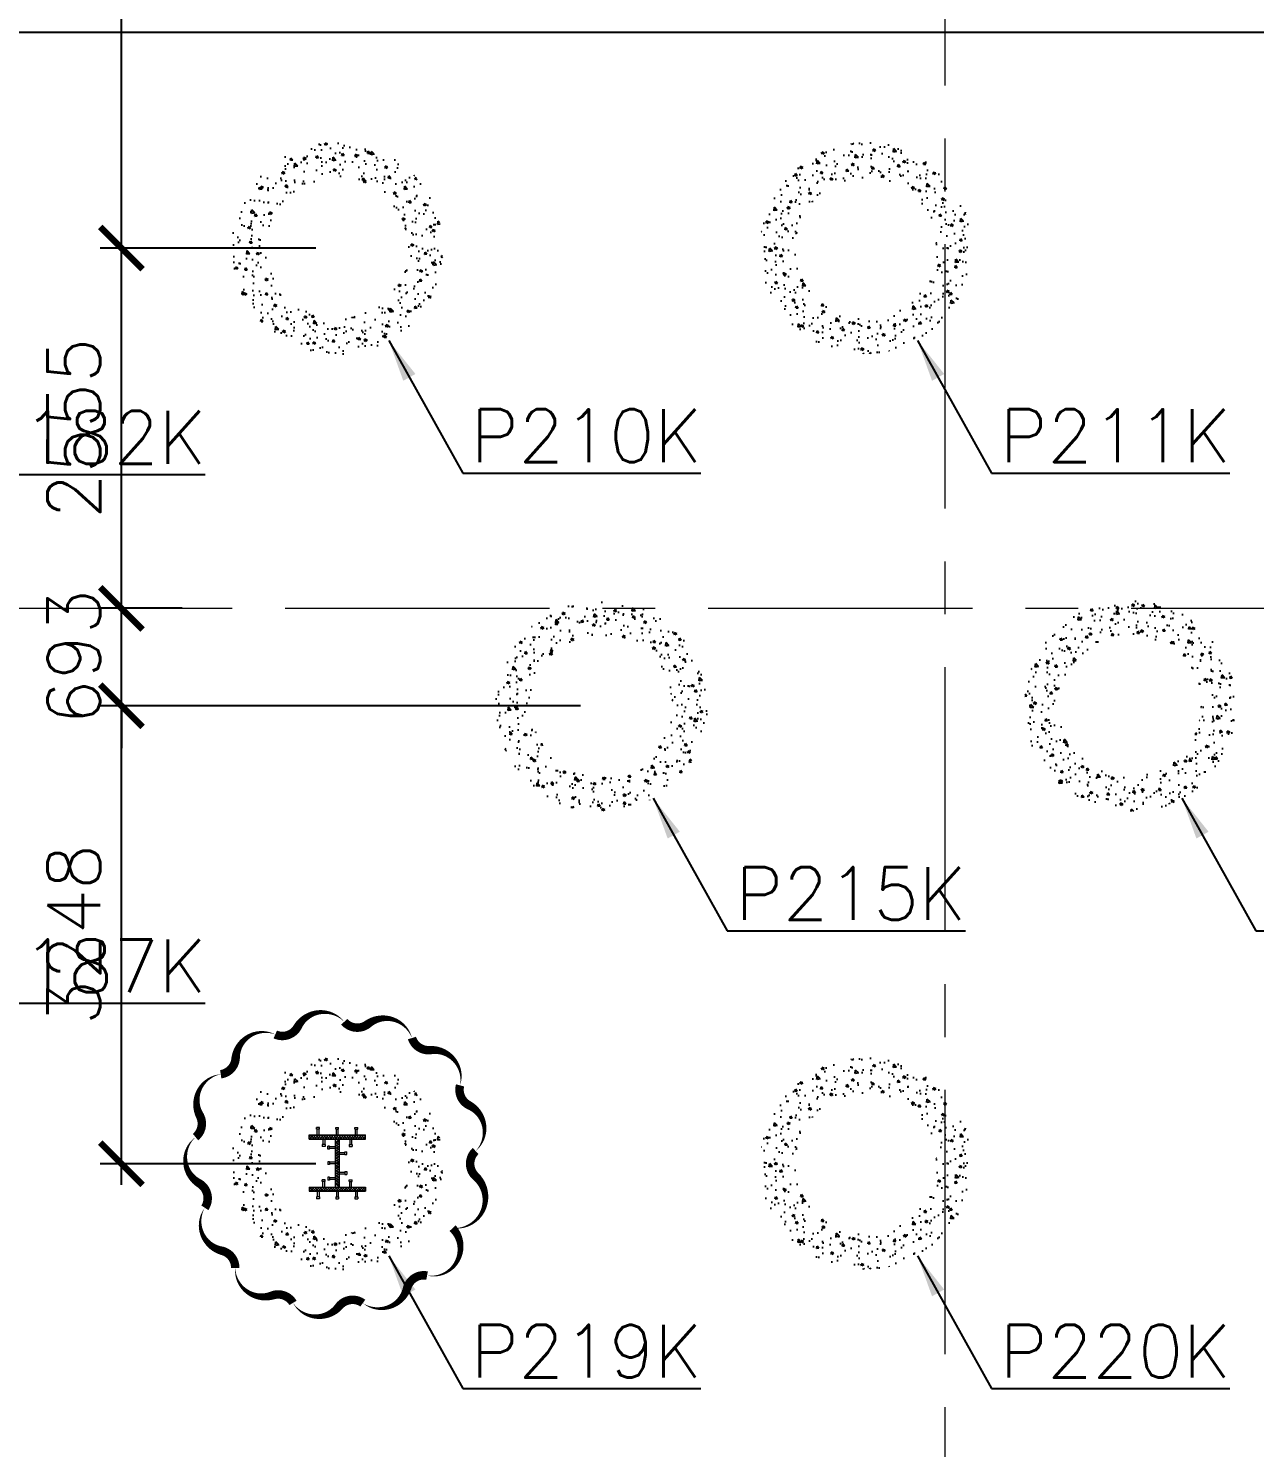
# Model space of a CAD drawing. Header units: millimetres. Extents: x -346728 to 1320345, y -537202 to -385966.
# Drawn here: x 200038 to 208735, y -454746 to -444677 of the extents above; entities that cross this region are included whole.
import ezdxf

# ---------------------------------------------------------------- set-up
doc = ezdxf.new("R2010")
doc.units = ezdxf.units.MM
doc.header["$LTSCALE"] = 100
doc.linetypes.add('X1326_GLB$0$CENTER', pattern=[2, 1.25, -0.25, 0.25, -0.25])
doc.layers.add('CL load', color=1, linetype='Continuous', plot=False)
for name, color, linetype in [('hach', 253, 'Continuous'), ('PILE MARK', 8, 'Continuous'), ('PL', 3, 'Continuous'), ('X1326_COL_B4$0$CS', 253, 'Continuous')]:
    doc.layers.add(name, color=color, linetype=linetype)
for name, color, linetype, lineweight in [('KCMANH', 8, 'Continuous', 13), ('KINGPOST', 5, 'Continuous', 20), ('X1326_GLB$0$A-tim', 8, 'X1326_GLB$0$CENTER', 9)]:
    doc.layers.add(name, color=color, linetype=linetype, lineweight=lineweight)
doc.styles.add('simplex', font='simplex.shx')
doc.dimstyles.new('100', dxfattribs={"dimscale": 150, "dimtxt": 2.5, "dimasz": 2, "dimexe": 1, "dimexo": 1, "dimgap": 1, "dimtad": 1, "dimdec": 0, "dimzin": 0, "dimdsep": 46, "dimtxsty": 'simplex', "dimblk": 'ARCHTICK', "dimcen": 1, "dimdle": 1, "dimclrd": 256, "dimclre": 256, "dimclrt": 6, "dimadec": 0, "dimazin": 0, "dimtfac": 1, "dimtdec": 0, "dimtix": 1, "dimtmove": 2, "dimatfit": 3, "dimfxl": 1, "dimtolj": 1, "dimtzin": 0, "dimarcsym": 0})
pattern_1 = [(45, (188543.33, 11377564.439), (-8.980256121, 8.980256121), []), (135, (188543.33, 11377564.439), (-8.980256121, -8.980256121), [])]

# ---------------------------------------------------------------- blocks, each defined once
blk = doc.blocks.new('_ArchTick')
at = {"color": 0, "linetype": 'ByBlock', "const_width": 0.15}
blk.add_lwpolyline([(-0.5, -0.5), (0.5, 0.5)], dxfattribs=at)
blk = doc.blocks.new('*D412')
at = {"layer": 'CL load', "lineweight": -2, "transparency": 16777216}
for p, q in [((200698, -452882), (200698, -449334)), ((203953, -449484), (200548, -449484)), ((202078, -452732), (200548, -452732))]:
    blk.add_line(p, q, dxfattribs=at)
at = {"layer": 'DEFPOINTS', "color": 0, "transparency": 16777216}
for p in [(200698, -449484), (204103, -449484, 0), (202228, -452732, 0)]:
    blk.add_point(p, dxfattribs=at)
at = {"layer": 'CL load', "lineweight": -2, "transparency": 16777216, "xscale": 300, "yscale": 300, "zscale": 300}
for p, rotation in [((200698, -449484), 90), ((200698, -452732), 270)]:
    blk.add_blockref('_ArchTick', p, dxfattribs=dict(at, rotation=rotation))
at = {"layer": 'CL load', "color": 6, "transparency": 16777216, "insert": (200361, -451108), "char_height": 375, "attachment_point": 5, "rotation": 90, "style": 'simplex'}
blk.add_mtext('\\A1;3248', dxfattribs=at)
blk = doc.blocks.new('*D413')
at = {"layer": 'CL load', "lineweight": -2, "transparency": 16777216}
for p, q in [((200698, -448792), (200698, -448492)), ((201128, -448792), (200548, -448792)), ((200698, -449484), (200698, -448792)), ((203953, -449484), (200548, -449484)), ((200698, -449484), (200698, -449784))]:
    blk.add_line(p, q, dxfattribs=at)
at = {"layer": 'DEFPOINTS', "color": 0, "transparency": 16777216}
for p in [(200698, -448792), (201278, -448792), (204103, -449484, 0)]:
    blk.add_point(p, dxfattribs=at)
at = {"layer": 'CL load', "lineweight": -2, "transparency": 16777216, "xscale": 300, "yscale": 300, "zscale": 300}
for p, rotation in [((200698, -448792), 270), ((200698, -449484), 90)]:
    blk.add_blockref('_ArchTick', p, dxfattribs=dict(at, rotation=rotation))
at = {"layer": 'CL load', "color": 6, "transparency": 16777216, "insert": (200361, -449138), "char_height": 375, "attachment_point": 5, "rotation": 90, "style": 'simplex'}
blk.add_mtext('\\A1;693', dxfattribs=at)
blk = doc.blocks.new('*D414')
at = {"layer": 'CL load', "lineweight": -2, "transparency": 16777216}
for p, q in [((200698, -448942), (200698, -446087)), ((202078, -446237), (200548, -446237)), ((201128, -448792), (200548, -448792))]:
    blk.add_line(p, q, dxfattribs=at)
at = {"layer": 'DEFPOINTS', "color": 0, "transparency": 16777216}
for p in [(200698, -446237), (202228, -446237), (201278, -448792)]:
    blk.add_point(p, dxfattribs=at)
at = {"layer": 'CL load', "lineweight": -2, "transparency": 16777216, "xscale": 300, "yscale": 300, "zscale": 300}
for p, rotation in [((200698, -446237), 90), ((200698, -448792), 270)]:
    blk.add_blockref('_ArchTick', p, dxfattribs=dict(at, rotation=rotation))
at = {"layer": 'CL load', "color": 6, "transparency": 16777216, "insert": (200361, -447514), "char_height": 375, "attachment_point": 5, "rotation": 90, "style": 'simplex'}
blk.add_mtext('\\A1;2555', dxfattribs=at)
blk = doc.blocks.new('*D415')
at = {"layer": 'CL load', "lineweight": -2, "transparency": 16777216}
for p, q in [((200698, -446387), (200698, -439742)), ((201128, -439892), (200548, -439892)), ((202078, -446237), (200548, -446237))]:
    blk.add_line(p, q, dxfattribs=at)
at = {"layer": 'DEFPOINTS', "color": 0, "transparency": 16777216}
for p in [(200698, -439892), (201278, -439892), (202228, -446237)]:
    blk.add_point(p, dxfattribs=at)
at = {"layer": 'CL load', "lineweight": -2, "transparency": 16777216, "xscale": 300, "yscale": 300, "zscale": 300}
for p, rotation in [((200698, -439892), 90), ((200698, -446237), 270)]:
    blk.add_blockref('_ArchTick', p, dxfattribs=dict(at, rotation=rotation))
at = {"layer": 'CL load', "color": 6, "transparency": 16777216, "insert": (200361, -443064), "char_height": 375, "attachment_point": 5, "rotation": 90, "style": 'simplex'}
blk.add_mtext('\\A1;6345', dxfattribs=at)
blk = doc.blocks.new('LVL-KHUNGTEN')
blk.add_lwpolyline([(61072.9, 41092.8), (119123.5, 41092.8), (119123.5, 61.9), (61072.9, 61.9)], close=True)
blk = doc.blocks.new('KP50')
at = {"ltscale": 0.1}
h = blk.add_hatch(color=6, dxfattribs=at)
h.dxf.hatch_style = 1
h.paths.add_polyline_path([(14, 171), (-14, 171), (-14, 142)])
h.paths.add_polyline_path([(-14, -142), (-14, -171), (14, -171)])
at = {"layer": 'KCMANH', "linetype": 'ByBlock'}
h = blk.add_hatch(dxfattribs=at)
h.set_pattern_fill('ANSI37', color=6, scale=4, style=0)
h.set_pattern_definition(pattern_1)
h.paths.add_polyline_path([(-200, 200), (-200, 171), (200, 171), (200, 200)])
h = blk.add_hatch(dxfattribs=at)
h.set_pattern_fill('ANSI37', color=6, scale=4, style=0)
h.set_pattern_definition([(45, (188728.93, 11377564.439), (-8.980256121, 8.980256121), []), (135, (188728.93, 11377564.439), (-8.980256121, -8.980256121), [])])
h.paths.add_polyline_path([(14, 171), (-14, 142), (-14, -142), (14, -171)])
h = blk.add_hatch(dxfattribs=at)
h.set_pattern_fill('ANSI37', color=6, scale=4, style=0)
h.set_pattern_definition(pattern_1)
h.paths.add_polyline_path([(-200, -171), (-200, -200), (200, -200), (200, -171)])
for p, q in [((-125, 253), (-146, 253)), ((-146, 240), (-146, 253)), ((-125, 240), (-146, 240)), ((-142, 200), (-142, 240)), ((-129, 200), (-129, 240)), ((-125, 240), (-125, 253)), ((-10, 253), (10, 253)), ((-10, 240), (-10, 253)), ((-10, 240), (10, 240)), ((-6, 200), (-6, 240)), ((6, 200), (6, 240)), ((10, 240), (10, 253)), ((125, 253), (146, 253)), ((125, 240), (125, 253)), ((125, 240), (146, 240)), ((129, 200), (129, 240)), ((142, 200), (142, 240)), ((146, 240), (146, 253)), ((-85, 131), (-106, 131)), ((-106, 131), (-106, 118)), ((-85, 118), (-106, 118)), ((-102, 171), (-102, 131)), ((-89, 171), (-89, 131)), ((-85, 131), (-85, 118)), ((-67, 100), (-67, 120)), ((-54, 120), (-67, 120)), ((-54, 100), (-54, 120)), ((-14, 116), (-54, 116)), ((-14, 104), (-54, 104)), ((85, 131), (106, 131)), ((85, 131), (85, 118)), ((85, 118), (106, 118)), ((89, 171), (89, 131)), ((102, 171), (102, 131)), ((106, 131), (106, 118)), ((-54, 100), (-67, 100)), ((-67, 10), (-67, -10)), ((-54, 10), (-67, 10)), ((-54, 10), (-54, -10)), ((-14, 6), (-54, 6)), ((14, 76), (54, 76)), ((14, 64), (54, 64)), ((54, 60), (54, 80)), ((54, 80), (67, 80)), ((54, 60), (67, 60)), ((67, 60), (67, 80)), ((-54, -10), (-67, -10)), ((-67, -100), (-67, -120)), ((-54, -100), (-67, -100)), ((-14, -6), (-54, -6)), ((-54, -100), (-54, -120)), ((14, -64), (54, -64)), ((14, -76), (54, -76)), ((54, -60), (54, -80)), ((54, -60), (67, -60)), ((54, -80), (67, -80)), ((67, -60), (67, -80)), ((-142, -200), (-142, -240)), ((-129, -200), (-129, -240)), ((-85, -118), (-106, -118)), ((-106, -131), (-106, -118)), ((-85, -131), (-106, -131)), ((-102, -171), (-102, -131)), ((-89, -171), (-89, -131)), ((-85, -131), (-85, -118)), ((-54, -120), (-67, -120)), ((-14, -104), (-54, -104)), ((-14, -116), (-54, -116)), ((-6, -200), (-6, -240)), ((6, -200), (6, -240)), ((85, -118), (106, -118)), ((85, -131), (85, -118)), ((85, -131), (106, -131)), ((89, -171), (89, -131)), ((102, -171), (102, -131)), ((106, -131), (106, -118)), ((129, -200), (129, -240)), ((142, -200), (142, -240)), ((-125, -240), (-146, -240)), ((-146, -240), (-146, -253)), ((-125, -253), (-146, -253)), ((-125, -240), (-125, -253)), ((-10, -240), (10, -240)), ((-10, -240), (-10, -253)), ((-10, -253), (10, -253)), ((10, -240), (10, -253)), ((125, -240), (146, -240)), ((125, -240), (125, -253)), ((125, -253), (146, -253)), ((146, -240), (146, -253))]:
    blk.add_line(p, q, dxfattribs=at)
at = {"layer": 'KINGPOST', "color": 6, "linetype": 'ByBlock'}
for p, q in [((-200, 200), (200, 200)), ((-200, 171), (-200, 200)), ((-200, 171), (200, 171)), ((-14, 171), (-14, -171)), ((-14, 142), (14, 171)), ((14, 171), (14, -171)), ((200, 171), (200, 200)), ((-200, -171), (200, -171)), ((-200, -171), (-200, -200)), ((-200, -200), (200, -200)), ((-14, -142), (14, -171)), ((200, -171), (200, -200))]:
    blk.add_line(p, q, dxfattribs=at)
blk.add_lwpolyline([(-14, 0), (14, 0)], dxfattribs=at)
blk = doc.blocks.new('B1 Kingpost Layout Plan1')
at = {"layer": 'KCMANH', "linetype": 'ByBlock'}
blk.add_blockref('KP50', (51865, -37962, 0), dxfattribs=at)

msp = doc.modelspace()

# ---------------------------------------------------------------- hatches: boundary and pattern name
at = {"ltscale": 0.1}
h = msp.add_hatch(color=6, dxfattribs=at)
h.dxf.hatch_style = 1
h.paths.add_polyline_path([(202242.7, -452560.8), (202213.9, -452560.8), (202213.9, -452589.6)])
h.paths.add_polyline_path([(202213.9, -452874.4), (202213.9, -452903.2), (202242.7, -452903.2)])
at = {"layer": 'hach'}
h = msp.add_hatch(dxfattribs=at)
h.set_pattern_fill('ANSI31', color=256, scale=70)
h.set_pattern_definition([(45, (121918.56, -508591.22), (-157.15448, 157.15448), [])])
h.paths.add_polyline_path([(142200.7, -410142.2), (128621.2, -428107.5), (155914.1, -501359), (162214.1, -503970.9), (238136.4, -469396.6), (242695.2, -462329.4), (242687.2, -415142.7), (237685.1, -410142.2)])
h.paths.add_polyline_path([(142797.9, -411342.2), (129975.7, -428305.7), (156856.2, -500450.6), (162191.6, -502662.6), (237318.8, -468450.4), (241495.1, -461976.1), (241487, -415639.4), (237188.2, -411342.2)], flags=16)
h = msp.add_hatch(dxfattribs=at)
h.set_pattern_fill('AR-CONC', color=256, scale=4)
h.set_pattern_definition([(50, (121918.56, -508591.2), (728.7387, -63.7563), [76.2, -838.2]), (355, (121918.56, -508591.2), (-140.9737, 764.2274), [60.96, -670.5623]), (100.45144, (121979.3, -508596.54), (587.765, 700.471), [64.76, -712.361]), (46.1842, (121918.6, -508388), (1084.316, -168.1693), [114.3, -1257.3]), (96.63556, (122008.9, -508402), (949.6165, 989.7045), [97.14, -1068.5424]), (351.18415, (121918.6, -508388), (949.6165, 989.7045), [91.44, -1005.839]), (21, (122020.16, -508438.8), (606.4576, -409.0608), [76.2, -838.2]), (326, (122020.16, -508438.8), (247.208, 736.752), [60.96, -670.56]), (71.45144, (122070.7, -508472.9), (853.6657, 327.691), [64.76, -712.3598]), (37.5, (121918.56, -508591.22), (12.3544, 338.22016), [0, -662.432, 0, -680.72, 0, -673.1]), (7.5, (121918.56, -508591.22), (267.27865, 400.7223), [0, -388.112, 0, -647.192, 0, -256.54]), (327.5, (121692, -508591.22), (542.3624, -22.91498), [0, -254, 0, -792.48, 0, -1051.56]), (317.5, (121590.4, -508591.2), (592.5167, 101.706), [0, -330.2, 0, -526.288, 0, -746.76])])
h.paths.add_polyline_path([(142200.7, -410142.2), (128621.2, -428107.5), (155914.1, -501359), (162214.1, -503970.9), (238136.4, -469396.6), (242695.2, -462329.4), (242687.2, -415142.7), (237685.1, -410142.2)])
h.paths.add_polyline_path([(142797.9, -411342.2), (129975.7, -428305.7), (156856.2, -500450.6), (162191.6, -502662.6), (237318.8, -468450.4), (241495.1, -461976.1), (241487, -415639.4), (237188.2, -411342.2)], flags=16)
at = {"layer": 'PL'}
h = msp.add_hatch(dxfattribs=at)
h.set_pattern_fill('AR-CONC', color=6)
h.set_pattern_definition([(130, (213480.03, -458698.05), (-182.1847, -15.9391), [19.05, -209.55]), (185, (213480.03, -458698.05), (35.2434, 191.0568), [15.24, -167.6406]), (79.5486, (213464.85, -458699.38), (-146.9412, 175.1178), [16.19, -178.0902]), (133.8158, (213480.03, -458647.25), (-271.079, -42.0423), [28.575, -314.325]), (83.3644, (213457.44, -458650.75), (-237.404, 247.426), [24.285, -267.1356]), (188.8158, (213480.03, -458647.25), (-237.404, 247.426), [22.86, -251.4597]), (159, (213454.63, -458659.95), (-151.6144, -102.2652), [19.05, -209.55]), (214, (213454.63, -458659.95), (-61.802, 184.188), [15.24, -167.64]), (108.5486, (213442, -458668.47), (-213.4164, 81.9228), [16.19, -178.09]), (142.5, (213480.03, -458698.05), (-3.0886, 84.55504), [0, -165.608, 0, -170.18, 0, -168.275]), (172.5, (213480.03, -458698.05), (-66.81966, 100.18057), [0, -97.028, 0, -161.798, 0, -64.135]), (212.5, (213536.67, -458698.05), (-135.5906, -5.72874), [0, -63.5, 0, -198.12, 0, -262.89]), (222.5, (213562.07, -458698.05), (-148.1292, 25.4265), [0, -82.55, 0, -131.572, 0, -186.69])])
edge = h.paths.add_edge_path()
edge.add_ellipse((202228.3, -446236.8), major_axis=(-530.3, 530.3), ratio=1, start_angle=45, end_angle=225)
edge.add_ellipse((202228.3, -446236.8), major_axis=(530.3, 530.3), ratio=1, start_angle=315, end_angle=495)
edge = h.paths.add_edge_path(flags=16)
edge.add_ellipse((202228.3, -446236.8), major_axis=(353.6, 353.6), ratio=1, start_angle=135, end_angle=315, ccw=False)
edge.add_ellipse((202228.3, -446236.8), major_axis=(-353.6, 353.6), ratio=1, start_angle=-135, end_angle=45, ccw=False)
h.paths.add_polyline_path([(202228.3, -445736.8), (202661.3, -446486.8), (201795.3, -446486.8)], flags=0)
h = msp.add_hatch(dxfattribs=at)
h.set_pattern_fill('AR-CONC', color=6)
h.set_pattern_definition([(130, (213480.03, -458698.05), (-182.1847, -15.9391), [19.05, -209.55]), (185, (213480.03, -458698.05), (35.2434, 191.0568), [15.24, -167.6406]), (79.5486, (213464.85, -458699.38), (-146.9412, 175.1178), [16.19, -178.0902]), (133.8158, (213480.03, -458647.25), (-271.079, -42.0423), [28.575, -314.325]), (83.3644, (213457.44, -458650.75), (-237.404, 247.426), [24.285, -267.1356]), (188.8158, (213480.03, -458647.25), (-237.404, 247.426), [22.86, -251.4597]), (159, (213454.63, -458659.95), (-151.6144, -102.2652), [19.05, -209.55]), (214, (213454.63, -458659.95), (-61.802, 184.188), [15.24, -167.64]), (108.5486, (213442, -458668.47), (-213.4164, 81.9228), [16.19, -178.09]), (142.5, (213480.03, -458698.05), (-3.0886, 84.55504), [0, -165.608, 0, -170.18, 0, -168.275]), (172.5, (213480.03, -458698.05), (-66.81966, 100.18057), [0, -97.028, 0, -161.798, 0, -64.135]), (212.5, (213536.673, -458698.05), (-135.5906, -5.72874), [0, -63.5, 0, -198.12, 0, -262.89]), (222.5, (213562.07, -458698.05), (-148.1292, 25.4265), [0, -82.55, 0, -131.572, 0, -186.69])])
edge = h.paths.add_edge_path()
edge.add_ellipse((202228.3, -446236.8), major_axis=(-530.3, 530.3), ratio=1, start_angle=45, end_angle=225)
edge.add_ellipse((202228.3, -446236.8), major_axis=(530.3, 530.3), ratio=1, start_angle=315, end_angle=495)
edge = h.paths.add_edge_path(flags=16)
edge.add_ellipse((202228.3, -446236.8), major_axis=(-353.6, 353.6), ratio=1, start_angle=45, end_angle=225, ccw=False)
edge.add_ellipse((202228.3, -446236.8), major_axis=(353.6, 353.6), ratio=1, start_angle=-45, end_angle=135, ccw=False)
h.paths.add_polyline_path([(202228.3, -445736.8), (202661.3, -446486.8), (201795.3, -446486.8)], flags=0)
h = msp.add_hatch(dxfattribs=at)
h.set_pattern_fill('AR-CONC', color=6)
h.set_pattern_definition([(130, (209730.03, -458698.05), (-182.1847, -15.9391), [19.05, -209.55]), (185, (209730.03, -458698.05), (35.2434, 191.0568), [15.24, -167.6406]), (79.5486, (209714.85, -458699.38), (-146.9412, 175.1178), [16.19, -178.0902]), (133.8158, (209730.03, -458647.25), (-271.079, -42.0423), [28.575, -314.325]), (83.3644, (209707.44, -458650.75), (-237.404, 247.426), [24.285, -267.1356]), (188.8158, (209730.03, -458647.25), (-237.404, 247.426), [22.86, -251.46]), (159, (209704.63, -458659.95), (-151.6144, -102.2652), [19.05, -209.55]), (214, (209704.63, -458659.95), (-61.802, 184.188), [15.24, -167.64]), (108.5486, (209692, -458668.47), (-213.4164, 81.9228), [16.19, -178.09]), (142.5, (209730.03, -458698.05), (-3.0886, 84.55504), [0, -165.608, 0, -170.18, 0, -168.275]), (172.5, (209730.03, -458698.05), (-66.81966, 100.1806), [0, -97.028, 0, -161.798, 0, -64.135]), (212.5, (209786.67, -458698.05), (-135.5906, -5.72874), [0, -63.5, 0, -198.12, 0, -262.89]), (222.5, (209812.07, -458698.05), (-148.1292, 25.4265), [0, -82.55, 0, -131.572, 0, -186.69])])
edge = h.paths.add_edge_path()
edge.add_ellipse((205978.3, -446236.8), major_axis=(-530.3, 530.3), ratio=1, start_angle=45, end_angle=225)
edge.add_ellipse((205978.3, -446236.8), major_axis=(530.3, 530.3), ratio=1, start_angle=315, end_angle=495)
edge = h.paths.add_edge_path(flags=16)
edge.add_ellipse((205978.3, -446236.8), major_axis=(353.6, 353.6), ratio=1, start_angle=135, end_angle=315, ccw=False)
edge.add_ellipse((205978.3, -446236.8), major_axis=(-353.6, 353.6), ratio=1, start_angle=-135, end_angle=45, ccw=False)
h.paths.add_polyline_path([(205978.3, -445736.8), (206411.3, -446486.8), (205545.3, -446486.8)], flags=0)
h = msp.add_hatch(dxfattribs=at)
h.set_pattern_fill('AR-CONC', color=6)
h.set_pattern_definition([(130, (209730.03, -458698.05), (-182.1847, -15.9391), [19.05, -209.55]), (185, (209730.03, -458698.05), (35.2434, 191.0568), [15.24, -167.6406]), (79.5486, (209714.85, -458699.38), (-146.9412, 175.1178), [16.19, -178.0902]), (133.8158, (209730.03, -458647.25), (-271.079, -42.0423), [28.575, -314.325]), (83.3644, (209707.44, -458650.75), (-237.404, 247.426), [24.285, -267.1356]), (188.8158, (209730.03, -458647.25), (-237.404, 247.426), [22.86, -251.46]), (159, (209704.63, -458659.95), (-151.6144, -102.2652), [19.05, -209.55]), (214, (209704.63, -458659.95), (-61.802, 184.188), [15.24, -167.64]), (108.5486, (209692, -458668.47), (-213.4164, 81.9228), [16.19, -178.09]), (142.5, (209730.03, -458698.05), (-3.0886, 84.55504), [0, -165.608, 0, -170.18, 0, -168.275]), (172.5, (209730.03, -458698.05), (-66.81966, 100.1806), [0, -97.028, 0, -161.798, 0, -64.135]), (212.5, (209786.673, -458698.05), (-135.5906, -5.72874), [0, -63.5, 0, -198.12, 0, -262.89]), (222.5, (209812.07, -458698.05), (-148.1292, 25.4265), [0, -82.55, 0, -131.572, 0, -186.69])])
edge = h.paths.add_edge_path()
edge.add_ellipse((205978.3, -446236.8), major_axis=(-530.3, 530.3), ratio=1, start_angle=45, end_angle=225)
edge.add_ellipse((205978.3, -446236.8), major_axis=(530.3, 530.3), ratio=1, start_angle=315, end_angle=495)
edge = h.paths.add_edge_path(flags=16)
edge.add_ellipse((205978.3, -446236.8), major_axis=(-353.6, 353.6), ratio=1, start_angle=45, end_angle=225, ccw=False)
edge.add_ellipse((205978.3, -446236.8), major_axis=(353.6, 353.6), ratio=1, start_angle=-45, end_angle=135, ccw=False)
h.paths.add_polyline_path([(205978.3, -445736.8), (206411.3, -446486.8), (205545.3, -446486.8)], flags=0)
h = msp.add_hatch(dxfattribs=at)
h.set_pattern_fill('AR-CONC', color=6)
h.set_pattern_definition([(130, (211605.03, -461945.64), (-182.1847, -15.9391), [19.05, -209.55]), (185, (211605.03, -461945.64), (35.2434, 191.0568), [15.24, -167.6406]), (79.5486, (211589.85, -461946.97), (-146.9412, 175.1178), [16.19, -178.0902]), (133.8158, (211605.03, -461894.84), (-271.079, -42.0423), [28.575, -314.325]), (83.3644, (211582.44, -461898.35), (-237.404, 247.426), [24.285, -267.1356]), (188.8158, (211605.03, -461894.84), (-237.404, 247.426), [22.86, -251.4597]), (159, (211579.63, -461907.54), (-151.6144, -102.2652), [19.05, -209.55]), (214, (211579.63, -461907.54), (-61.802, 184.188), [15.24, -167.64]), (108.5486, (211567, -461916.07), (-213.4164, 81.9228), [16.19, -178.09]), (142.5, (211605.03, -461945.643), (-3.0886, 84.55504), [0, -165.608, 0, -170.18, 0, -168.275]), (172.5, (211605.03, -461945.64), (-66.81966, 100.1806), [0, -97.028, 0, -161.798, 0, -64.135]), (212.5, (211661.67, -461945.64), (-135.5906, -5.72874), [0, -63.5, 0, -198.12, 0, -262.89]), (222.5, (211687.07, -461945.64), (-148.1292, 25.4265), [0, -82.55, 0, -131.572, 0, -186.69])])
edge = h.paths.add_edge_path()
edge.add_ellipse((204103.3, -449484.4), major_axis=(530.3, 530.3), ratio=1, start_angle=135, end_angle=315)
edge.add_ellipse((204103.3, -449484.4), major_axis=(530.3, 530.3), ratio=1, start_angle=315, end_angle=495)
edge = h.paths.add_edge_path(flags=16)
edge.add_ellipse((204103.3, -449484.4), major_axis=(-353.6, 353.6), ratio=1, start_angle=45, end_angle=225, ccw=False)
edge.add_ellipse((204103.3, -449484.4), major_axis=(-353.6, 353.6), ratio=1, start_angle=-135, end_angle=45, ccw=False)
h.paths.add_polyline_path([(204103.3, -448984.4), (204536.3, -449734.4), (203670.3, -449734.4)], flags=0)
h = msp.add_hatch(dxfattribs=at)
h.set_pattern_fill('AR-CONC', color=6)
h.set_pattern_definition([(130, (211605.03, -461945.64), (-182.1847, -15.9391), [19.05, -209.55]), (185, (211605.03, -461945.64), (35.2434, 191.0568), [15.24, -167.6406]), (79.5486, (211589.85, -461946.97), (-146.9412, 175.1178), [16.19, -178.0902]), (133.8158, (211605.03, -461894.84), (-271.079, -42.0423), [28.575, -314.325]), (83.3644, (211582.44, -461898.35), (-237.404, 247.426), [24.285, -267.1356]), (188.8158, (211605.03, -461894.84), (-237.404, 247.426), [22.86, -251.4597]), (159, (211579.63, -461907.54), (-151.6144, -102.2652), [19.05, -209.55]), (214, (211579.63, -461907.54), (-61.802, 184.188), [15.24, -167.64]), (108.5486, (211567, -461916.07), (-213.4164, 81.9228), [16.19, -178.09]), (142.5, (211605.03, -461945.643), (-3.0886, 84.55504), [0, -165.608, 0, -170.18, 0, -168.275]), (172.5, (211605.03, -461945.64), (-66.81966, 100.1806), [0, -97.028, 0, -161.798, 0, -64.135]), (212.5, (211661.673, -461945.643), (-135.5906, -5.72874), [0, -63.5, 0, -198.12, 0, -262.89]), (222.5, (211687.07, -461945.64), (-148.1292, 25.4265), [0, -82.55, 0, -131.572, 0, -186.69])])
edge = h.paths.add_edge_path()
edge.add_ellipse((204103.3, -449484.4), major_axis=(530.3, 530.3), ratio=1, start_angle=135, end_angle=315)
edge.add_ellipse((204103.3, -449484.4), major_axis=(530.3, 530.3), ratio=1, start_angle=315, end_angle=495)
edge = h.paths.add_edge_path(flags=16)
edge.add_ellipse((204103.3, -449484.4), major_axis=(-353.6, 353.6), ratio=1, start_angle=45, end_angle=225, ccw=False)
edge.add_ellipse((204103.3, -449484.4), major_axis=(353.6, 353.6), ratio=1, start_angle=-45, end_angle=135, ccw=False)
h.paths.add_polyline_path([(204103.3, -448984.4), (204536.3, -449734.4), (203670.3, -449734.4)], flags=0)
h = msp.add_hatch(dxfattribs=at)
h.set_pattern_fill('AR-CONC', color=6)
h.set_pattern_definition([(130, (207855.03, -461945.64), (-182.1847, -15.9391), [19.05, -209.55]), (185, (207855.03, -461945.64), (35.2434, 191.0568), [15.24, -167.6406]), (79.5486, (207839.85, -461946.97), (-146.9412, 175.1178), [16.19, -178.0902]), (133.8158, (207855.03, -461894.84), (-271.079, -42.0423), [28.575, -314.325]), (83.3644, (207832.44, -461898.35), (-237.404, 247.426), [24.285, -267.1356]), (188.8158, (207855.03, -461894.84), (-237.404, 247.426), [22.86, -251.46]), (159, (207829.63, -461907.54), (-151.6144, -102.2652), [19.05, -209.55]), (214, (207829.63, -461907.54), (-61.802, 184.188), [15.24, -167.64]), (108.5486, (207817, -461916.07), (-213.4164, 81.9228), [16.19, -178.09]), (142.5, (207855.03, -461945.643), (-3.0886, 84.55504), [0, -165.608, 0, -170.18, 0, -168.275]), (172.5, (207855.03, -461945.64), (-66.81966, 100.1806), [0, -97.028, 0, -161.798, 0, -64.135]), (212.5, (207911.67, -461945.64), (-135.5906, -5.72874), [0, -63.5, 0, -198.12, 0, -262.89]), (222.5, (207937.07, -461945.64), (-148.1292, 25.4265), [0, -82.55, 0, -131.572, 0, -186.69])])
edge = h.paths.add_edge_path()
edge.add_ellipse((207853.3, -449484.4), major_axis=(530.3, 530.3), ratio=1, start_angle=135, end_angle=315)
edge.add_ellipse((207853.3, -449484.4), major_axis=(530.3, 530.3), ratio=1, start_angle=315, end_angle=495)
edge = h.paths.add_edge_path(flags=16)
edge.add_ellipse((207853.3, -449484.4), major_axis=(-353.6, 353.6), ratio=1, start_angle=45, end_angle=225, ccw=False)
edge.add_ellipse((207853.3, -449484.4), major_axis=(-353.6, 353.6), ratio=1, start_angle=-135, end_angle=45, ccw=False)
h.paths.add_polyline_path([(207853.3, -448984.4), (208286.3, -449734.4), (207420.3, -449734.4)], flags=0)
h = msp.add_hatch(dxfattribs=at)
h.set_pattern_fill('AR-CONC', color=6)
h.set_pattern_definition([(130, (207855.03, -461945.64), (-182.1847, -15.9391), [19.05, -209.55]), (185, (207855.03, -461945.64), (35.2434, 191.0568), [15.24, -167.6406]), (79.5486, (207839.85, -461946.97), (-146.9412, 175.1178), [16.19, -178.0902]), (133.8158, (207855.03, -461894.84), (-271.079, -42.0423), [28.575, -314.325]), (83.3644, (207832.44, -461898.35), (-237.404, 247.426), [24.285, -267.1356]), (188.8158, (207855.03, -461894.84), (-237.404, 247.426), [22.86, -251.46]), (159, (207829.63, -461907.54), (-151.6144, -102.2652), [19.05, -209.55]), (214, (207829.63, -461907.54), (-61.802, 184.188), [15.24, -167.64]), (108.5486, (207817, -461916.07), (-213.4164, 81.9228), [16.19, -178.09]), (142.5, (207855.03, -461945.643), (-3.0886, 84.55504), [0, -165.608, 0, -170.18, 0, -168.275]), (172.5, (207855.03, -461945.64), (-66.81966, 100.1806), [0, -97.028, 0, -161.798, 0, -64.135]), (212.5, (207911.673, -461945.643), (-135.5906, -5.72874), [0, -63.5, 0, -198.12, 0, -262.89]), (222.5, (207937.07, -461945.64), (-148.1292, 25.4265), [0, -82.55, 0, -131.572, 0, -186.69])])
edge = h.paths.add_edge_path()
edge.add_ellipse((207853.3, -449484.4), major_axis=(530.3, 530.3), ratio=1, start_angle=135, end_angle=315)
edge.add_ellipse((207853.3, -449484.4), major_axis=(530.3, 530.3), ratio=1, start_angle=315, end_angle=495)
edge = h.paths.add_edge_path(flags=16)
edge.add_ellipse((207853.3, -449484.4), major_axis=(-353.6, 353.6), ratio=1, start_angle=45, end_angle=225, ccw=False)
edge.add_ellipse((207853.3, -449484.4), major_axis=(353.6, 353.6), ratio=1, start_angle=-45, end_angle=135, ccw=False)
h.paths.add_polyline_path([(207853.3, -448984.4), (208286.3, -449734.4), (207420.3, -449734.4)], flags=0)
h = msp.add_hatch(dxfattribs=at)
h.set_pattern_fill('AR-CONC', color=6)
h.set_pattern_definition([(130, (213480.03, -465193.24), (-182.1847, -15.9391), [19.05, -209.55]), (185, (213480.03, -465193.24), (35.2434, 191.0568), [15.24, -167.6406]), (79.5486, (213464.85, -465194.57), (-146.9412, 175.1178), [16.19, -178.0902]), (133.8158, (213480.03, -465142.44), (-271.079, -42.0423), [28.575, -314.325]), (83.3644, (213457.44, -465145.94), (-237.404, 247.426), [24.285, -267.1356]), (188.8158, (213480.03, -465142.44), (-237.404, 247.426), [22.86, -251.4597]), (159, (213454.63, -465155.14), (-151.6144, -102.2652), [19.05, -209.55]), (214, (213454.63, -465155.14), (-61.802, 184.188), [15.24, -167.64]), (108.5486, (213442, -465163.66), (-213.4164, 81.9228), [16.19, -178.09]), (142.5, (213480.03, -465193.24), (-3.0886, 84.55504), [0, -165.608, 0, -170.18, 0, -168.275]), (172.5, (213480.03, -465193.24), (-66.81966, 100.18057), [0, -97.028, 0, -161.798, 0, -64.135]), (212.5, (213536.67, -465193.24), (-135.5906, -5.72874), [0, -63.5, 0, -198.12, 0, -262.89]), (222.5, (213562.07, -465193.24), (-148.1292, 25.4265), [0, -82.55, 0, -131.572, 0, -186.69])])
edge = h.paths.add_edge_path()
edge.add_ellipse((202228.3, -452732), major_axis=(530.3, 530.3), ratio=1, start_angle=135, end_angle=315)
edge.add_ellipse((202228.3, -452732), major_axis=(530.3, 530.3), ratio=1, start_angle=315, end_angle=495)
edge = h.paths.add_edge_path(flags=16)
edge.add_ellipse((202228.3, -452732), major_axis=(-353.6, 353.6), ratio=1, start_angle=45, end_angle=225, ccw=False)
edge.add_ellipse((202228.3, -452732), major_axis=(353.6, 353.6), ratio=1, start_angle=-45, end_angle=135, ccw=False)
h.paths.add_polyline_path([(202228.3, -452232), (202661.3, -452982), (201795.3, -452982)], flags=0)
h = msp.add_hatch(dxfattribs=at)
h.set_pattern_fill('AR-CONC', color=6)
h.set_pattern_definition([(130, (213480.03, -465193.24), (-182.1847, -15.9391), [19.05, -209.55]), (185, (213480.03, -465193.24), (35.2434, 191.0568), [15.24, -167.6406]), (79.5486, (213464.85, -465194.57), (-146.9412, 175.1178), [16.19, -178.0902]), (133.8158, (213480.03, -465142.44), (-271.079, -42.0423), [28.575, -314.325]), (83.3644, (213457.44, -465145.94), (-237.404, 247.426), [24.285, -267.1356]), (188.8158, (213480.03, -465142.44), (-237.404, 247.426), [22.86, -251.4597]), (159, (213454.63, -465155.14), (-151.6144, -102.2652), [19.05, -209.55]), (214, (213454.63, -465155.14), (-61.802, 184.188), [15.24, -167.64]), (108.5486, (213442, -465163.66), (-213.4164, 81.9228), [16.19, -178.09]), (142.5, (213480.03, -465193.24), (-3.0886, 84.55504), [0, -165.608, 0, -170.18, 0, -168.275]), (172.5, (213480.03, -465193.24), (-66.81966, 100.18057), [0, -97.028, 0, -161.798, 0, -64.135]), (212.5, (213536.673, -465193.24), (-135.5906, -5.72874), [0, -63.5, 0, -198.12, 0, -262.89]), (222.5, (213562.07, -465193.24), (-148.1292, 25.4265), [0, -82.55, 0, -131.572, 0, -186.69])])
edge = h.paths.add_edge_path()
edge.add_ellipse((202228.3, -452732), major_axis=(530.3, 530.3), ratio=1, start_angle=135, end_angle=315)
edge.add_ellipse((202228.3, -452732), major_axis=(530.3, 530.3), ratio=1, start_angle=315, end_angle=495)
edge = h.paths.add_edge_path(flags=16)
edge.add_ellipse((202228.3, -452732), major_axis=(-353.6, 353.6), ratio=1, start_angle=45, end_angle=225, ccw=False)
edge.add_ellipse((202228.3, -452732), major_axis=(353.6, 353.6), ratio=1, start_angle=-45, end_angle=135, ccw=False)
h.paths.add_polyline_path([(202228.3, -452232), (202661.3, -452982), (201795.3, -452982)], flags=0)
h = msp.add_hatch(dxfattribs=at)
h.set_pattern_fill('AR-CONC', color=6)
h.set_pattern_definition([(130, (209730.03, -465193.24), (-182.1847, -15.9391), [19.05, -209.55]), (185, (209730.03, -465193.24), (35.2434, 191.0568), [15.24, -167.6406]), (79.5486, (209714.85, -465194.57), (-146.9412, 175.1178), [16.19, -178.0902]), (133.8158, (209730.03, -465142.44), (-271.079, -42.0423), [28.575, -314.325]), (83.3644, (209707.44, -465145.94), (-237.404, 247.426), [24.285, -267.1356]), (188.8158, (209730.03, -465142.44), (-237.404, 247.426), [22.86, -251.46]), (159, (209704.63, -465155.14), (-151.6144, -102.2652), [19.05, -209.55]), (214, (209704.63, -465155.14), (-61.802, 184.188), [15.24, -167.64]), (108.5486, (209692, -465163.66), (-213.4164, 81.9228), [16.19, -178.09]), (142.5, (209730.03, -465193.24), (-3.0886, 84.55504), [0, -165.608, 0, -170.18, 0, -168.275]), (172.5, (209730.03, -465193.24), (-66.81966, 100.1806), [0, -97.028, 0, -161.798, 0, -64.135]), (212.5, (209786.67, -465193.24), (-135.5906, -5.72874), [0, -63.5, 0, -198.12, 0, -262.89]), (222.5, (209812.07, -465193.24), (-148.1292, 25.4265), [0, -82.55, 0, -131.572, 0, -186.69])])
edge = h.paths.add_edge_path()
edge.add_ellipse((205978.3, -452732), major_axis=(530.3, 530.3), ratio=1, start_angle=135, end_angle=315)
edge.add_ellipse((205978.3, -452732), major_axis=(530.3, 530.3), ratio=1, start_angle=315, end_angle=495)
edge = h.paths.add_edge_path(flags=16)
edge.add_ellipse((205978.3, -452732), major_axis=(-353.6, 353.6), ratio=1, start_angle=45, end_angle=225, ccw=False)
edge.add_ellipse((205978.3, -452732), major_axis=(353.6, 353.6), ratio=1, start_angle=-45, end_angle=135, ccw=False)
h.paths.add_polyline_path([(205978.3, -452232), (206411.3, -452982), (205545.3, -452982)], flags=0)
h = msp.add_hatch(dxfattribs=at)
h.set_pattern_fill('AR-CONC', color=6)
h.set_pattern_definition([(130, (209730.03, -465193.24), (-182.1847, -15.9391), [19.05, -209.55]), (185, (209730.03, -465193.24), (35.2434, 191.0568), [15.24, -167.6406]), (79.5486, (209714.85, -465194.57), (-146.9412, 175.1178), [16.19, -178.0902]), (133.8158, (209730.03, -465142.44), (-271.079, -42.0423), [28.575, -314.325]), (83.3644, (209707.44, -465145.94), (-237.404, 247.426), [24.285, -267.1356]), (188.8158, (209730.03, -465142.44), (-237.404, 247.426), [22.86, -251.46]), (159, (209704.63, -465155.14), (-151.6144, -102.2652), [19.05, -209.55]), (214, (209704.63, -465155.14), (-61.802, 184.188), [15.24, -167.64]), (108.5486, (209692, -465163.66), (-213.4164, 81.9228), [16.19, -178.09]), (142.5, (209730.03, -465193.24), (-3.0886, 84.55504), [0, -165.608, 0, -170.18, 0, -168.275]), (172.5, (209730.03, -465193.24), (-66.81966, 100.1806), [0, -97.028, 0, -161.798, 0, -64.135]), (212.5, (209786.673, -465193.24), (-135.5906, -5.72874), [0, -63.5, 0, -198.12, 0, -262.89]), (222.5, (209812.07, -465193.24), (-148.1292, 25.4265), [0, -82.55, 0, -131.572, 0, -186.69])])
edge = h.paths.add_edge_path()
edge.add_ellipse((205978.3, -452732), major_axis=(530.3, 530.3), ratio=1, start_angle=135, end_angle=315)
edge.add_ellipse((205978.3, -452732), major_axis=(530.3, 530.3), ratio=1, start_angle=315, end_angle=495)
edge = h.paths.add_edge_path(flags=16)
edge.add_ellipse((205978.3, -452732), major_axis=(-353.6, 353.6), ratio=1, start_angle=45, end_angle=225, ccw=False)
edge.add_ellipse((205978.3, -452732), major_axis=(353.6, 353.6), ratio=1, start_angle=-45, end_angle=135, ccw=False)
h.paths.add_polyline_path([(205978.3, -452232), (206411.3, -452982), (205545.3, -452982)], flags=0)

# ---------------------------------------------------------------- linework, layer by layer
at = {"color": 6, "elevation": -2718.3}
msp.add_lwpolyline([(203210.3, -452642.1, 0, 60, 0.5205671), (203163.6, -452317.7, 60, 60, -0.3534527), (203100, -452176.5, 0, 60, 0.5205671), (202887.6, -451926.3, 60, 60, -0.3534915), (202758.7, -451840.6, 0, 60, 0.5205671), (202445.9, -451741.7, 60, 60, -0.3944899), (202278.5, -451725.3, 0, 60, 0.520567), (201947.7, -451762, 60, 60, -0.3907151), (201789.4, -451815.4, 0, 60, 0.520567), (201508.1, -451984.3, 60, 60, -0.3534934), (201402.6, -452097.6, 0, 60, 0.5205671), (201254.1, -452390.3, 60, 60, -0.3571345), (201223.8, -452543.3, 0, 60, 0.520567), (201249.5, -452871.1, 60, 60, -0.4289707), (201289.8, -453045, 0, 60, 0.520567), (201410.5, -453349.8, 60, 60, -0.3534582), (201505.2, -453472.3, 0, 60, 0.520567), (201769.9, -453666.4, 60, 60, -0.3534893), (201915.2, -453719.8, 0, 60, 0.5205671), (202242.4, -453743.4, 60, 60, -0.3982747), (202410.3, -453721.4, 0, 60, 0.520567), (202724.9, -453613, 60, 60, -0.3869502), (202866, -453525.9, 0, 60, 0.7314349), (203046.6, -453189.6, 0, 60, 0.7206829), (203211.2, -452822.6, 60, 60, -0.4358983)], format="xyseb", close=True, dxfattribs=at)
at = {"layer": 'X1326_COL_B4$0$CS', "linetype": 'ByBlock', "ltscale": 8, "elevation": -1404.9, "flags": 128}
msp.add_lwpolyline([(242692.2, -444707.5), (115342.7, -444707.5)], dxfattribs=at)
at = {"layer": 'X1326_GLB$0$A-tim', "ltscale": 15}
for p, q in [((206538.5, -398208.6, -1404.9), (206538.5, -512162.7, -1404.9)), ((120859.5, -448791.5, -1404.9), (255546, -448791.5, -1404.9))]:
    msp.add_line(p, q, dxfattribs=at)

# ---------------------------------------------------------------- block references
at = {"extrusion": (0.00597, -2.28885e-18, 0.999982), "xscale": 3.385207865094198, "yscale": 3.385207865094198, "zscale": 3.385207865094198}
msp.add_blockref('LVL-KHUNGTEN', (-107243.5, -525073.6, -287.1), dxfattribs=at)
msp.add_blockref('B1 Kingpost Layout Plan1', (150363.7, -414766, -1404.9))

# ---------------------------------------------------------------- texts
at = {"layer": 'PILE MARK', "color": 4, "style": 'simplex'}
for s, p in [('P182K', (199661.2, -447766, -1404.9)), ('P210K', (203176.9, -447755, -1404.9)), ('P211K', (206926.9, -447755, -1404.9)), ('P215K', (205051.9, -451002.6, -1404.9)), ('P187K', (199661.2, -451516, -1404.9)), ('P219K', (203176.9, -454250.2, -1404.9)), ('P220K', (206926.9, -454250.2, -1404.9))]:
    msp.add_text(s, height=375, dxfattribs=at).set_placement(p)

# ---------------------------------------------------------------- dimensions: what is measured, and where the dimension line sits
at = {"layer": 'CL load'}
for base, p1, p2, picture, middle in [((200698.1, -439891.6, -1404.9), (202228.3, -446236.8, -1404.9), (201278.3, -439891.6, -1404.9), '*D415', (200360.6, -443064.2, -1404.9)), ((200698.1, -446236.8, -1404.9), (201278.3, -448791.5, -1404.9), (202228.3, -446236.8, -1404.9), '*D414', (200360.6, -447514.1, -1404.9)), ((200698.1, -448791.5, -1404.9), (204103.3, -449484.4, -1404.9), (201278.3, -448791.5, -1404.9), '*D413', (200360.6, -449137.9, -1404.9)), ((200698.1, -449484.4, -1404.9), (202228.3, -452732, -1404.9), (204103.3, -449484.4, -1404.9), '*D412', (200360.6, -451108.2, -1404.9))]:
    dim = msp.add_linear_dim(base=base, p1=p1, p2=p2, angle=90, dimstyle='100', dxfattribs=at)
    dim.commit()
    dim.dimension.update_dxf_attribs({"geometry": picture, "text_midpoint": middle})

# ---------------------------------------------------------------- leaders
at = {"layer": 'PILE MARK'}
for points in [[(202594, -446891.6, -1404.9), (203119.6, -447832.6, -1404.9), (204808.4, -447832.6, -1404.9)], [(206344, -446891.6, -1404.9), (206869.6, -447832.6, -1404.9), (208558.4, -447832.6, -1404.9)], [(199161.2, -447429.1, -1404.9), (199603.9, -447843.6, -1404.9), (201292.7, -447843.6, -1404.9)], [(204469, -450139.1, -1404.9), (204994.6, -451080.2, -1404.9), (206683.4, -451080.2, -1404.9)], [(208219, -450139.1, -1404.9), (208744.6, -451080.2, -1404.9), (210433.4, -451080.2, -1404.9)], [(199161.2, -451179.1, -1404.9), (199603.9, -451593.6, -1404.9), (201292.7, -451593.6, -1404.9)], [(202594, -453386.7, -1404.9), (203119.6, -454327.8, -1404.9), (204808.4, -454327.8, -1404.9)], [(206344, -453386.7, -1404.9), (206869.6, -454327.8, -1404.9), (208558.4, -454327.8, -1404.9)]]:
    msp.add_leader(points, dimstyle='100', override={"dimgap": 1, "dimtad": 0}, dxfattribs=at)

doc.saveas('drawing.dxf')
